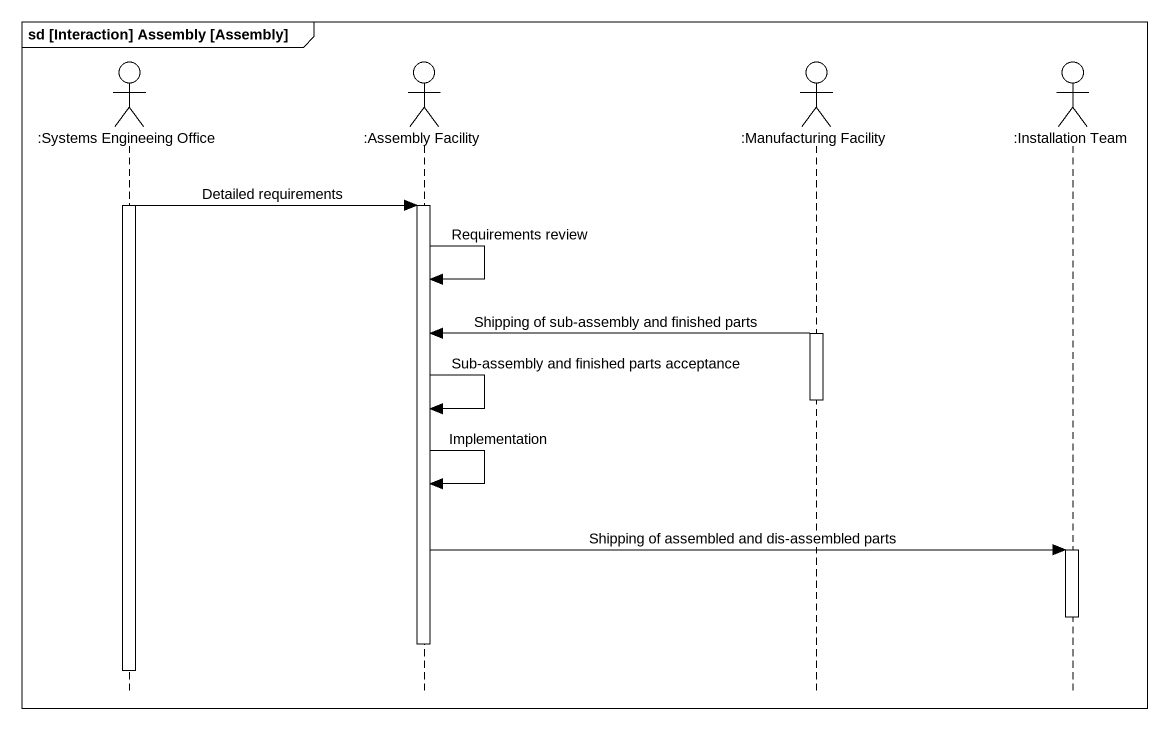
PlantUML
@startuml
mainframe sd [Interaction] Assembly [Assembly]
hide footbox
actor ":Systems Engineeing Office" as Systems_Engineeing_Office
actor ":Assembly Facility" as Assembly_Facility
actor ":Manufacturing Facility" as Manufacturing_Facility
actor ":Installation Team" as Installation_Team

activate Systems_Engineeing_Office
Systems_Engineeing_Office -> Assembly_Facility : Detailed requirements
activate Assembly_Facility
Assembly_Facility -> Assembly_Facility : Requirements review
activate Manufacturing_Facility
Manufacturing_Facility -> Assembly_Facility : Shipping of sub-assembly and finished parts
deactivate Manufacturing_Facility
Assembly_Facility -> Assembly_Facility : Sub-assembly and finished parts acceptance
Assembly_Facility -> Assembly_Facility : Implementation
Assembly_Facility -> Installation_Team : Shipping of assembled and dis-assembled parts
activate Installation_Team
deactivate Installation_Team
deactivate Assembly_Facility
deactivate Systems_Engineeing_Office
@enduml
